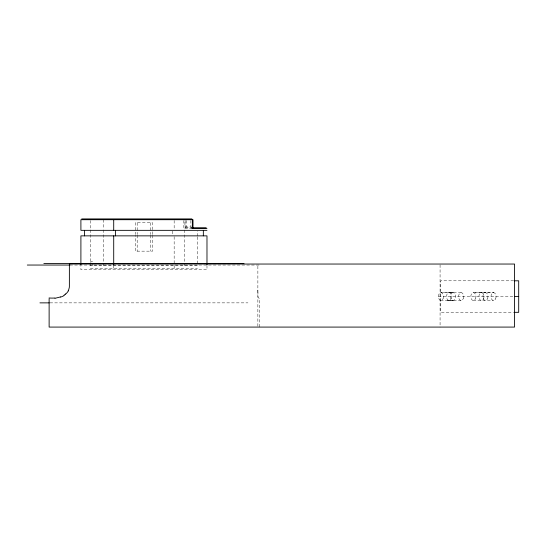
<?xml version="1.0" encoding="UTF-8"?>
<svg xmlns="http://www.w3.org/2000/svg" width="546" height="546" viewBox="0 0 546 546"><rect width="100%" height="100%" fill="white"/><g stroke="black" fill="none" stroke-linecap="round" stroke-linejoin="round"><path stroke-width="0.41" stroke-dasharray="2.73 2.05" d="M197.515 236.95L197.502 265.568L90.356 265.568M197.515 236.104L197.515 231.054M257.862 326.242L257.876 264.885M257.862 291.025L257.862 290.165M440.752 292.642L453.2 292.642L441.127 292.642M479.149 292.656L485.619 292.642L473.17 292.642L479.641 292.656M487.25 292.656L493.727 292.642L481.272 292.642M448.853 292.642L461.309 292.642M452.825 300.505L440.752 300.505M185.449 227.743L192.861 227.743M184.841 228.528L191.871 228.528M92.588 261.63L90.875 261.63L90.875 263.998M69.902 265.042L260.572 265.042M90.349 268.721L197.529 268.721M513.615 280.801L440.69 280.801L440.69 312.326L513.615 312.326M438.404 296.574L513.615 296.567M448.853 300.505L461.309 300.505M473.17 300.505L493.727 300.505M49.959 302.866L247.939 302.866M447.222 300.498L453.2 300.505M257.862 291.428C258.319 293.577 256.9 297.768 259.609 298.71L259.609 327.081M90.349 220.557L90.363 229.047M90.363 229.9L90.404 265.568M440.076 264.892L440.076 327.081M206.982 265.533L206.982 269.772L80.91 269.772L80.897 265.533M191.441 226.924L191.441 228.528M190.868 220.509L190.868 226.952L184.93 226.952L184.93 219.704M186.234 220.509L186.234 226.952M185.135 220.509L185.135 226.952A1.542 0.955 88.6 0 0 185.654 228.33M184.336 230.016L184.336 265.568M183.825 220.509L183.825 226.952A1.583 1.058 90 0 0 184.336 228.33M174.16 220.523L174.16 229.525M174.16 236.705L174.16 269.772M172.427 231.129L172.427 235.073M152.58 234.466L152.58 222.782L135.34 222.782L135.34 234.466M152.58 235.299L152.58 251.153L135.34 251.153L135.34 235.299M150.696 222.782L150.696 234.466M150.696 235.299L150.696 251.153M137.183 222.782L137.183 234.466M137.183 235.299L137.183 251.153M113.711 265.533L113.711 269.772M103.535 219.704L103.535 229.047M103.535 229.9L103.535 265.568M92.588 263.206L92.588 265.568M443.086 298.669A3.938 2.532 -90 0 0 441.032 292.636A3.938 2.532 -90 0 0 438.697 298.416A3.938 2.532 -90 0 0 443.086 298.669M453.009 292.636A3.938 2.532 -90 0 0 450.477 296.574A3.938 2.532 90 0 0 453.009 300.518A3.938 2.532 90 0 0 455.541 296.574A3.938 2.532 -90 0 0 453.009 292.636M487.578 298.669A3.938 2.532 -90 0 0 485.524 292.636A3.938 2.532 -90 0 0 483.196 298.416A3.938 2.532 -90 0 0 487.578 298.669M475.505 298.669A3.938 2.532 -90 0 0 473.45 292.636A3.938 2.532 -90 0 0 471.123 298.416A3.938 2.532 -90 0 0 475.505 298.669M463.261 298.669A3.938 2.532 -90 0 0 461.206 292.636A3.938 2.532 -90 0 0 458.879 298.416A3.938 2.532 -90 0 0 463.261 298.669M451.187 298.669A3.938 2.532 -90 0 0 449.133 292.636A3.938 2.532 -90 0 0 446.805 298.416A3.938 2.532 -90 0 0 451.187 298.669M495.686 298.669A3.938 2.532 -90 0 0 493.632 292.636A3.938 2.532 -90 0 0 491.298 298.416A3.938 2.532 -90 0 0 495.686 298.669M483.613 298.669A3.938 2.532 -90 0 0 481.558 292.636A3.938 2.532 -90 0 0 479.224 298.416A3.938 2.532 -90 0 0 483.613 298.669"/><path stroke-width="0.82" d="M65.602 294.021L63.998 295.229M60.626 296.901L54.975 298.307M81.723 218.919L191.871 218.919M192.26 227.743L206.19 227.743M192.178 228.528L206.975 228.528M206.961 230.344L80.91 230.344L80.897 219.704L192.991 219.704L192.991 228.528M43.851 263.465L244.021 263.465M27.3 265.042L69.902 265.042M514.462 280.801L518.7 280.801L518.7 312.326L514.462 312.326M514.462 296.567L518.7 296.567M39.933 302.866L49.195 302.866M206.982 264.68L206.982 235.858L80.91 235.858L80.897 264.68M203.344 230.344L203.344 235.858M192.363 219.704L192.363 226.952M115.452 230.344L115.452 235.858M113.711 219.704L113.711 230.344M113.711 235.858L113.711 264.68M84.528 230.344L84.528 235.858M49.126 298.71L49.126 327.081L514.557 327.081L514.557 264.039L69.376 264.039L69.376 286.104A5.494 3.017 90 0 1 69.226 287.797L68.741 289.578A9.35 5.173 89.8 0 1 68.189 290.827M54.928 298.014A121.192 69.403 77.2 0 1 49.038 297.966M64.08 295.584A46.956 26.904 85.3 0 1 60.647 297.079M68.27 290.991A16.987 9.555 88.6 0 1 65.609 294.062"/></g></svg>
